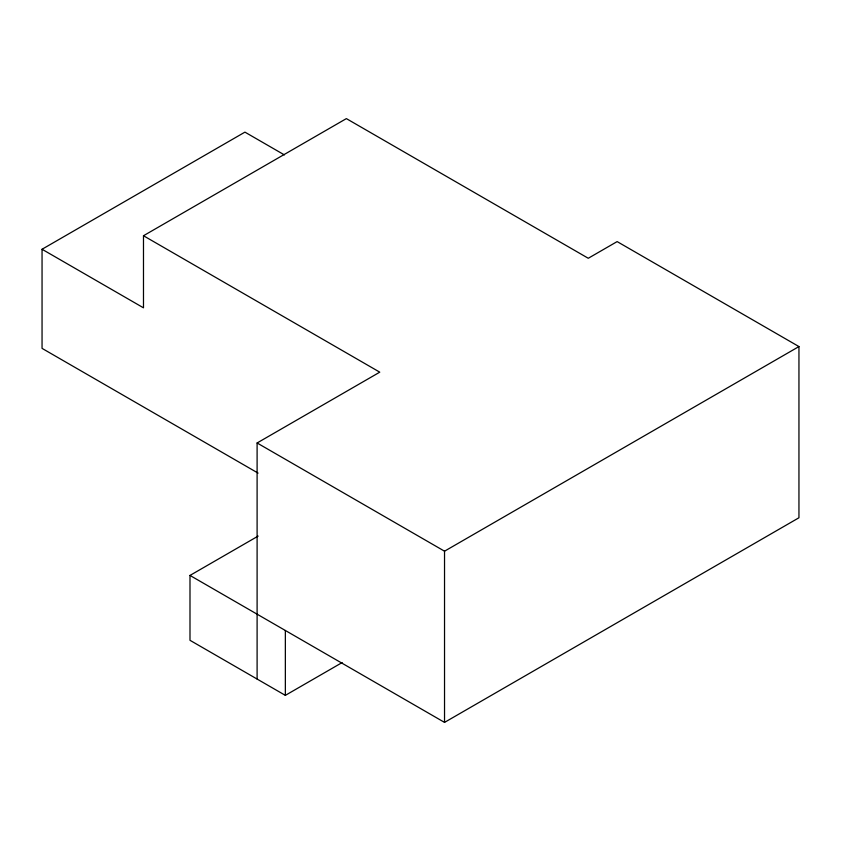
<?xml version="1.0" encoding="UTF-8"?>
<svg xmlns="http://www.w3.org/2000/svg" width="841" height="841" viewBox="0 0 841 841"><rect width="100%" height="100%" fill="white"/><g stroke="black" fill="none" stroke-linecap="round" stroke-linejoin="round"><path stroke-width="1.26" d="M258.082 473.105L42.05 348.374L42.05 249.262L244.931 132.132L284.384 154.902M42.05 249.262L143.485 307.827L143.485 235.743L346.366 118.613L588.269 258.271L617.136 241.598L798.95 346.566L798.95 517.762L444.532 722.387L189.992 575.433L189.992 640.306L285.351 695.36L342.15 662.561M257.104 679.044L257.104 442.976L379.764 372.164L143.485 235.743M189.992 575.433L258.145 536.085M257.104 442.976L444.532 551.191L798.95 346.566M444.532 551.191L444.532 722.387M285.351 630.487L285.351 695.36"/></g></svg>
